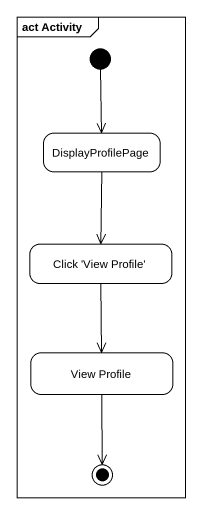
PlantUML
@startuml
mainframe act Activity
hide empty description
state DisplayProfilePage
state "Click 'View Profile'" as Click_View_Profile
state "View Profile" as View_Profile
[*] --> DisplayProfilePage
DisplayProfilePage --> Click_View_Profile
Click_View_Profile --> View_Profile
View_Profile --> [*]
@enduml
